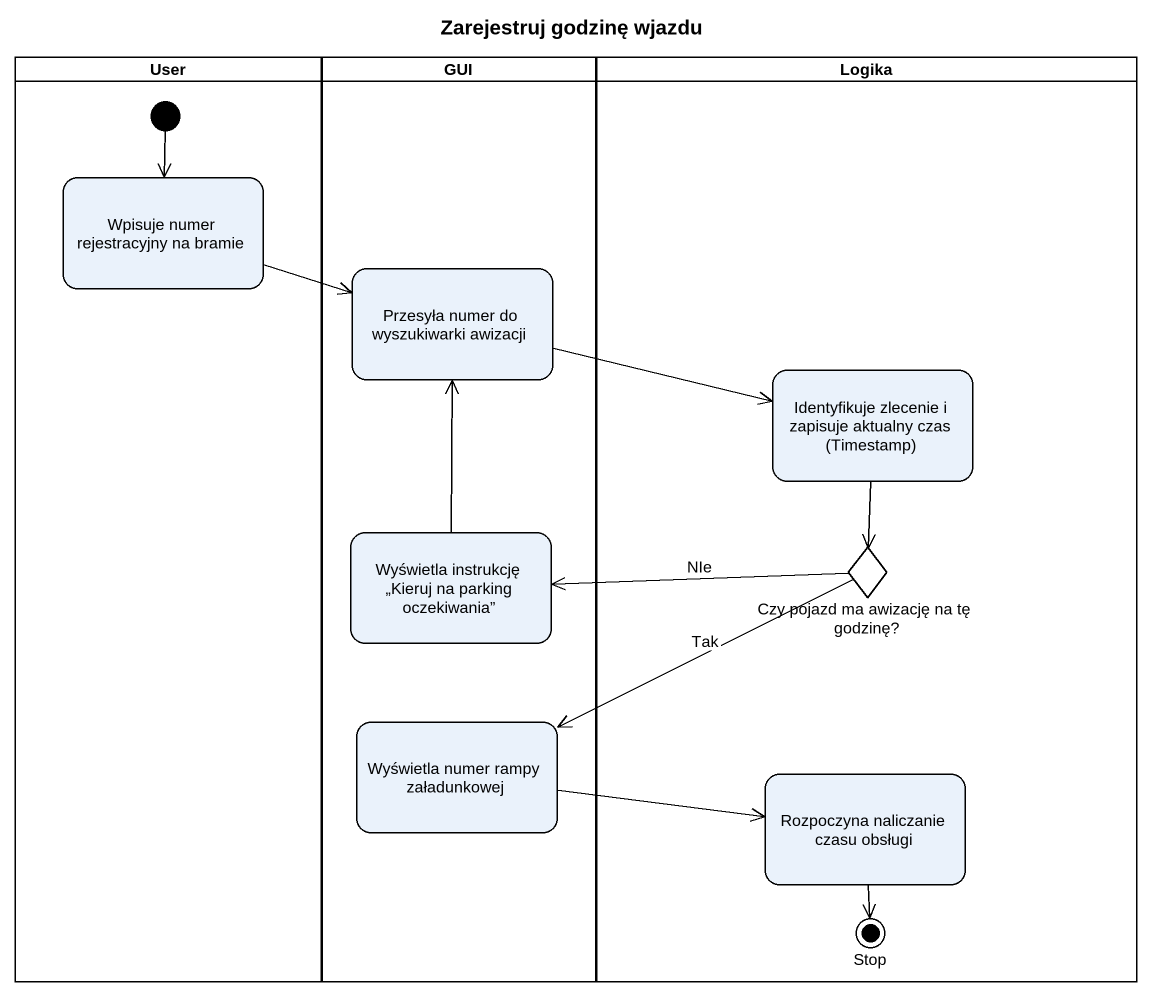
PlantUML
@startuml
title Zarejestruj godzinę wjazdu
hide empty description
state User <<partition>> {
  state "Wpisuje numer rejestracyjny na bramie" as Wpisuje_numer_rejestracyjny
  [*] --> Wpisuje_numer_rejestracyjny
}
state GUI <<partition>> {
  state "Przesyła numer do wyszukiwarki awizacji" as Przesyła_numer_do
  state "Wyświetla instrukcję „Kieruj na parking oczekiwania”" as Wyświetla_instrukcję_Kieruj
  state "Wyświetla numer rampy załadunkowej" as Wyświetla_numer_rampy
}
state Logika <<partition>> {
  state "Identyfikuje zlecenie i zapisuje aktualny czas (Timestamp)" as Identyfikuje_zlecenie_i
  state "Czy pojazd ma awizację na tę godzinę?" as Czy_pojazd_ma_awizację_na <<choice>>
  state "Rozpoczyna naliczanie czasu obsługi" as Rozpoczyna_naliczanie_czasu
  state "Stop" as Stop_ <<end>>
}
Wpisuje_numer_rejestracyjny -right-> Przesyła_numer_do
Przesyła_numer_do -right-> Identyfikuje_zlecenie_i
Identyfikuje_zlecenie_i --> Czy_pojazd_ma_awizację_na
Wyświetla_instrukcję_Kieruj -up-> Przesyła_numer_do
Czy_pojazd_ma_awizację_na -left-> Wyświetla_instrukcję_Kieruj : NIe
Czy_pojazd_ma_awizację_na -left-> Wyświetla_numer_rampy : Tak
Wyświetla_numer_rampy -right-> Rozpoczyna_naliczanie_czasu
Rozpoczyna_naliczanie_czasu --> Stop_
@enduml
